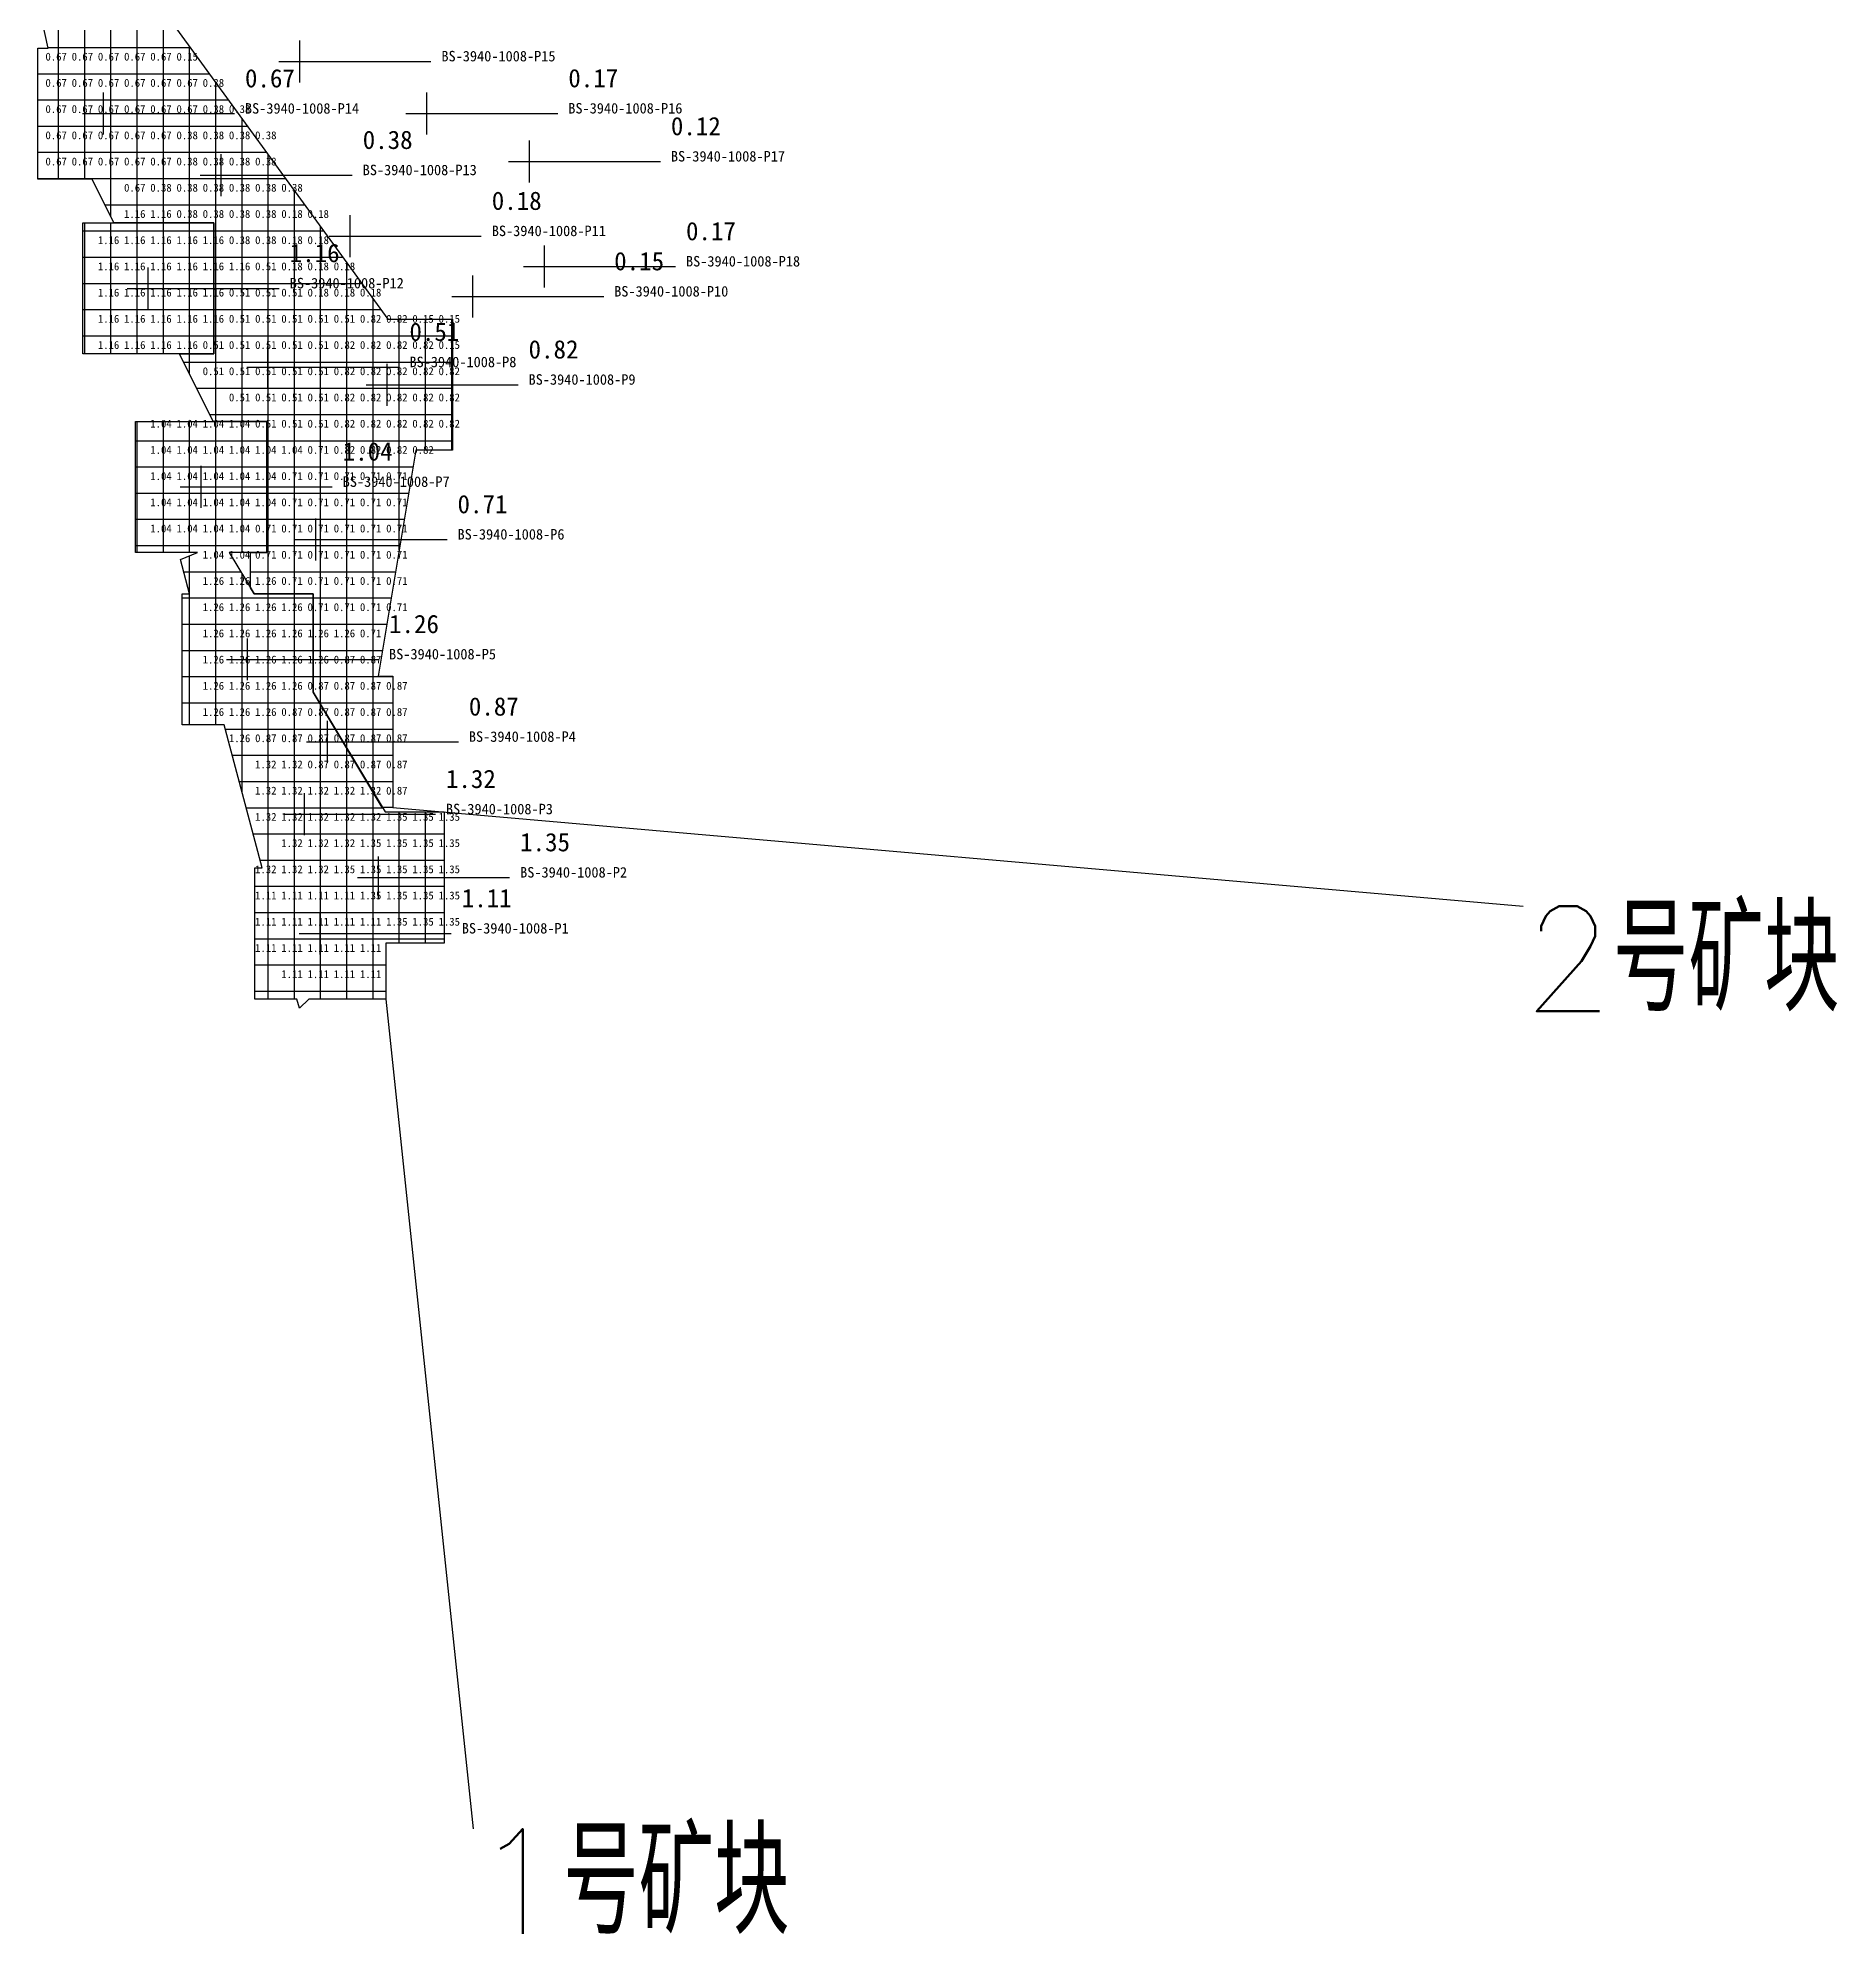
# Model space of a CAD drawing. Header units: metres. Extents: x 470084 to 470162, y 4349691 to 4349808.
# Drawn here: x 470093.2 to 470161.9, y 4349691 to 4349763.4 of the extents above; entities that cross this region are included whole.
import ezdxf

# ---------------------------------------------------------------- set-up
doc = ezdxf.new("R2010")
doc.units = ezdxf.units.M
for name, color, linetype in [('0.500-1.000', 4, 'Continuous'), ('1.000-1.500', 5, 'Continuous'), ('点', 7, 'Continuous'), ('爆区方格网', 7, 'Continuous'), ('线条', 7, 'Continuous'), ('钻孔', 7, 'Continuous')]:
    doc.layers.add(name, color=color, linetype=linetype)
doc.styles.add('CN_SHX', font='txt.shx', dxfattribs={"bigfont": 'gbcbig.shx'})
doc.styles.add('CN_TTF', font='simsunb.ttf')

msp = doc.modelspace()

# ---------------------------------------------------------------- linework, layer by layer
at = {"layer": '0.500-1.000', "color": 4, "lineweight": 30}
msp.add_lwpolyline([(470096.73, 4349766.151), (470106.569, 4349752.635), (470109.034, 4349752.635), (470109.034, 4349747.635), (470107.637, 4349747.635), (470106.195, 4349739.012), (470106.756, 4349739.012), (470106.756, 4349734.012), (470106.352, 4349734.012), (470103.71, 4349738.41), (470103.71, 4349742.158), (470101.458, 4349742.158), (470101.323, 4349742.382), (470101.323, 4349743.738), (470101.941, 4349743.738), (470101.941, 4349743.738), (470101.941, 4349748.738), (470099.896, 4349748.738), (470098.612, 4349751.31), (470099.92, 4349751.31), (470099.92, 4349756.31), (470096.115, 4349756.31), (470095.284, 4349757.976), (470093.212, 4349757.976), (470093.212, 4349762.976), (470093.609, 4349762.976), (470093.257, 4349764.536)], dxfattribs=at)
at = {"layer": '1.000-1.500', "color": 5, "lineweight": 30}
for points in [[(470094.92, 4349751.31), (470094.92, 4349756.31), (470099.92, 4349756.31), (470099.92, 4349751.31), (470094.92, 4349751.31)], [(470101.77, 4349731.7), (470100.321, 4349737.158), (470098.71, 4349737.158), (470098.71, 4349742.158), (470098.995, 4349742.158), (470098.649, 4349743.461), (470099.305, 4349743.738), (470096.941, 4349743.738), (470096.941, 4349748.738), (470101.941, 4349748.738), (470101.941, 4349743.738), (470100.508, 4349743.738), (470101.458, 4349742.158), (470103.71, 4349742.158), (470103.71, 4349738.41), (470106.459, 4349733.835), (470108.711, 4349733.835), (470108.711, 4349728.835), (470106.485, 4349728.835), (470106.485, 4349726.7), (470103.545, 4349726.7), (470103.188, 4349726.357), (470103.096, 4349726.7), (470101.485, 4349726.7), (470101.485, 4349731.7), (470101.77, 4349731.7)]]:
    msp.add_lwpolyline(points, close=True, dxfattribs=at)
at = {"layer": '爆区方格网', "color": 4}
for p, q in [((470094, 4349757.976), (470094, 4349769.901)), ((470095, 4349757.976), (470095, 4349769.536)), ((470096, 4349756.541), (470096, 4349769.536)), ((470097, 4349756.31), (470097, 4349765.78)), ((470098, 4349756.31), (470098, 4349764.406)), ((470093.604, 4349763), (470099.024, 4349763)), ((470099, 4349756.31), (470099, 4349763.032)), ((470093.212, 4349762), (470099.752, 4349762)), ((470100, 4349748.738), (470100, 4349761.659)), ((470093.212, 4349761), (470100.48, 4349761)), ((470093.212, 4349760), (470101.208, 4349760)), ((470101, 4349748.738), (470101, 4349760.285)), ((470093.212, 4349759), (470101.936, 4349759)), ((470102, 4349742.158), (470102, 4349758.912)), ((470093.212, 4349758), (470102.664, 4349758)), ((470103, 4349742.158), (470103, 4349757.538)), ((470095.771, 4349757), (470103.392, 4349757)), ((470099.92, 4349756), (470104.12, 4349756)), ((470104, 4349737.927), (470104, 4349756.164)), ((470099.92, 4349755), (470104.848, 4349755)), ((470105, 4349736.263), (470105, 4349754.791)), ((470099.92, 4349754), (470105.576, 4349754)), ((470106, 4349734.599), (470106, 4349753.417)), ((470099.92, 4349753), (470106.304, 4349753)), ((470107, 4349743.827), (470107, 4349752.635)), ((470108, 4349747.635), (470108, 4349752.635)), ((470109, 4349747.635), (470109, 4349752.635)), ((470099.92, 4349752), (470109.034, 4349752)), ((470098.766, 4349751), (470109.034, 4349751)), ((470099, 4349750.532), (470099, 4349751.31)), ((470099.266, 4349750), (470109.034, 4349750)), ((470099.765, 4349749), (470109.034, 4349749)), ((470101.941, 4349748), (470109.034, 4349748)), ((470101.941, 4349747), (470107.531, 4349747)), ((470101.941, 4349746), (470107.363, 4349746)), ((470101.941, 4349745), (470107.196, 4349745)), ((470101.941, 4349744), (470107.029, 4349744)), ((470101.323, 4349743), (470106.862, 4349743)), ((470103.71, 4349742), (470106.695, 4349742)), ((470103.71, 4349741), (470106.527, 4349741)), ((470103.71, 4349740), (470106.36, 4349740)), ((470103.71, 4349739), (470106.756, 4349739)), ((470103.956, 4349738), (470106.756, 4349738)), ((470104.557, 4349737), (470106.756, 4349737)), ((470105.158, 4349736), (470106.756, 4349736)), ((470105.759, 4349735), (470106.756, 4349735))]:
    msp.add_line(p, q, dxfattribs=at)
at = {"layer": '爆区方格网', "color": 5}
for p, q in [((470094.92, 4349756), (470099.92, 4349756)), ((470095, 4349751.31), (470095, 4349756.31)), ((470096, 4349751.31), (470096, 4349756.31)), ((470097, 4349751.31), (470097, 4349756.31)), ((470098, 4349751.31), (470098, 4349756.31)), ((470099, 4349751.31), (470099, 4349756.31)), ((470094.92, 4349755), (470099.92, 4349755)), ((470094.92, 4349754), (470099.92, 4349754)), ((470094.92, 4349753), (470099.92, 4349753)), ((470094.92, 4349752), (470099.92, 4349752)), ((470097, 4349743.738), (470097, 4349748.738)), ((470098, 4349743.738), (470098, 4349748.738)), ((470099, 4349743.738), (470099, 4349748.738)), ((470100, 4349737.158), (470100, 4349748.738)), ((470101, 4349743.738), (470101, 4349748.738)), ((470096.941, 4349748), (470101.941, 4349748)), ((470096.941, 4349747), (470101.941, 4349747)), ((470096.941, 4349746), (470101.941, 4349746)), ((470096.941, 4349745), (470101.941, 4349745)), ((470096.941, 4349744), (470101.941, 4349744)), ((470098.771, 4349743), (470100.952, 4349743)), ((470099, 4349737.158), (470099, 4349743.609)), ((470101, 4349734.601), (470101, 4349742.92)), ((470098.71, 4349742), (470103.71, 4349742)), ((470102, 4349726.7), (470102, 4349742.158)), ((470103, 4349726.7), (470103, 4349742.158)), ((470098.71, 4349741), (470103.71, 4349741)), ((470098.71, 4349740), (470103.71, 4349740)), ((470098.71, 4349739), (470103.71, 4349739)), ((470098.71, 4349738), (470103.956, 4349738)), ((470104, 4349726.7), (470104, 4349737.927)), ((470100.363, 4349737), (470104.557, 4349737)), ((470100.629, 4349736), (470105.158, 4349736)), ((470105, 4349726.7), (470105, 4349736.263)), ((470100.894, 4349735), (470105.759, 4349735)), ((470106, 4349726.7), (470106, 4349734.599)), ((470101.159, 4349734), (470106.36, 4349734)), ((470107, 4349728.835), (470107, 4349733.835)), ((470108, 4349728.835), (470108, 4349733.835)), ((470101.425, 4349733), (470108.711, 4349733)), ((470101.69, 4349732), (470108.711, 4349732)), ((470101.485, 4349731), (470108.711, 4349731)), ((470101.485, 4349730), (470108.711, 4349730)), ((470101.485, 4349729), (470108.711, 4349729)), ((470101.485, 4349728), (470106.485, 4349728)), ((470101.485, 4349727), (470106.485, 4349727))]:
    msp.add_line(p, q, dxfattribs=at)
at = {"layer": '线条', "color": 7}
for p, q in [((470106.756, 4349734.012), (470149.887, 4349730.237)), ((470106.485, 4349726.7), (470109.825, 4349695.04))]:
    msp.add_line(p, q, dxfattribs=at)
at = {"layer": '钻孔', "color": 8}
for p, q in [((470103.208, 4349761.67), (470103.208, 4349763.27)), ((470102.408, 4349762.47), (470104.008, 4349762.47)), ((470103.208, 4349762.47), (470108.208, 4349762.47)), ((470108.05, 4349759.681), (470108.05, 4349761.281)), ((470107.25, 4349760.481), (470108.85, 4349760.481)), ((470108.05, 4349760.481), (470113.05, 4349760.481)), ((470100.205, 4349757.328), (470100.205, 4349758.928)), ((470111.965, 4349757.85), (470111.965, 4349759.45)), ((470099.405, 4349758.128), (470101.005, 4349758.128)), ((470100.205, 4349758.128), (470105.205, 4349758.128)), ((470111.165, 4349758.65), (470112.765, 4349758.65)), ((470111.965, 4349758.65), (470116.965, 4349758.65)), ((470105.13, 4349755.004), (470105.13, 4349756.604)), ((470104.33, 4349755.804), (470105.93, 4349755.804)), ((470105.13, 4349755.804), (470110.13, 4349755.804)), ((470112.541, 4349753.845), (470112.541, 4349755.445)), ((470111.741, 4349754.645), (470113.341, 4349754.645)), ((470112.541, 4349754.645), (470117.541, 4349754.645)), ((470109.801, 4349752.699), (470109.801, 4349754.299)), ((470109.001, 4349753.499), (470110.601, 4349753.499)), ((470109.801, 4349753.499), (470114.801, 4349753.499))]:
    msp.add_line(p, q, dxfattribs=at)
at = {"layer": '钻孔', "color": 4}
for p, q in [((470095.712, 4349759.676), (470095.712, 4349761.276)), ((470094.912, 4349760.476), (470096.512, 4349760.476)), ((470095.712, 4349760.476), (470100.712, 4349760.476)), ((470101.988, 4349750.004), (470101.988, 4349751.604)), ((470106.534, 4349749.335), (470106.534, 4349750.935)), ((470101.188, 4349750.804), (470102.788, 4349750.804)), ((470101.988, 4349750.804), (470106.988, 4349750.804)), ((470105.734, 4349750.135), (470107.334, 4349750.135)), ((470106.534, 4349750.135), (470111.534, 4349750.135)), ((470103.823, 4349743.43), (470103.823, 4349745.03)), ((470103.023, 4349744.23), (470104.623, 4349744.23)), ((470103.823, 4349744.23), (470108.823, 4349744.23)), ((470104.256, 4349735.712), (470104.256, 4349737.312)), ((470103.456, 4349736.512), (470105.056, 4349736.512)), ((470104.256, 4349736.512), (470109.256, 4349736.512))]:
    msp.add_line(p, q, dxfattribs=at)
at = {"layer": '钻孔', "color": 5}
for p, q in [((470097.42, 4349753.01), (470097.42, 4349754.61)), ((470096.62, 4349753.81), (470098.22, 4349753.81)), ((470097.42, 4349753.81), (470102.42, 4349753.81)), ((470099.441, 4349745.438), (470099.441, 4349747.038)), ((470098.641, 4349746.238), (470100.241, 4349746.238)), ((470099.441, 4349746.238), (470104.441, 4349746.238)), ((470101.21, 4349738.858), (470101.21, 4349740.458)), ((470100.41, 4349739.658), (470102.01, 4349739.658)), ((470101.21, 4349739.658), (470106.21, 4349739.658)), ((470103.381, 4349732.949), (470103.381, 4349734.549)), ((470102.581, 4349733.749), (470104.181, 4349733.749)), ((470103.381, 4349733.749), (470108.381, 4349733.749)), ((470106.211, 4349730.535), (470106.211, 4349732.135)), ((470105.411, 4349731.335), (470107.011, 4349731.335)), ((470106.211, 4349731.335), (470111.211, 4349731.335)), ((470103.985, 4349728.4), (470103.985, 4349730)), ((470103.185, 4349729.2), (470104.785, 4349729.2)), ((470103.985, 4349729.2), (470108.985, 4349729.2))]:
    msp.add_line(p, q, dxfattribs=at)

# ---------------------------------------------------------------- texts
at = {"layer": '点', "color": 4, "style": 'CN_TTF'}
for s, p in [('0.67', (470093.5, 4349762.5)), ('0.67', (470094.5, 4349762.5)), ('0.67', (470095.5, 4349762.5)), ('0.67', (470096.5, 4349762.5)), ('0.67', (470097.5, 4349762.5)), ('0.15', (470098.5, 4349762.5)), ('0.67', (470093.5, 4349761.5)), ('0.67', (470094.5, 4349761.5)), ('0.67', (470095.5, 4349761.5)), ('0.67', (470096.5, 4349761.5)), ('0.67', (470097.5, 4349761.5)), ('0.67', (470098.5, 4349761.5)), ('0.38', (470099.5, 4349761.5)), ('0.67', (470093.5, 4349760.5)), ('0.67', (470094.5, 4349760.5)), ('0.67', (470095.5, 4349760.5)), ('0.67', (470096.5, 4349760.5)), ('0.67', (470097.5, 4349760.5)), ('0.67', (470098.5, 4349760.5)), ('0.38', (470099.5, 4349760.5)), ('0.38', (470100.5, 4349760.5)), ('0.67', (470093.5, 4349759.5)), ('0.67', (470094.5, 4349759.5)), ('0.67', (470095.5, 4349759.5)), ('0.67', (470096.5, 4349759.5)), ('0.67', (470097.5, 4349759.5)), ('0.38', (470098.5, 4349759.5)), ('0.38', (470099.5, 4349759.5)), ('0.38', (470100.5, 4349759.5)), ('0.38', (470101.5, 4349759.5)), ('0.67', (470093.5, 4349758.5)), ('0.67', (470094.5, 4349758.5)), ('0.67', (470095.5, 4349758.5)), ('0.67', (470096.5, 4349758.5)), ('0.67', (470097.5, 4349758.5)), ('0.38', (470098.5, 4349758.5)), ('0.38', (470099.5, 4349758.5)), ('0.38', (470100.5, 4349758.5)), ('0.38', (470101.5, 4349758.5)), ('0.67', (470096.5, 4349757.5)), ('0.38', (470097.5, 4349757.5)), ('0.38', (470098.5, 4349757.5)), ('0.38', (470099.5, 4349757.5)), ('0.38', (470100.5, 4349757.5)), ('0.38', (470101.5, 4349757.5)), ('0.38', (470102.5, 4349757.5)), ('1.16', (470096.5, 4349756.5)), ('1.16', (470097.5, 4349756.5)), ('0.38', (470098.5, 4349756.5)), ('0.38', (470099.5, 4349756.5)), ('0.38', (470100.5, 4349756.5)), ('0.38', (470101.5, 4349756.5)), ('0.18', (470102.5, 4349756.5)), ('0.18', (470103.5, 4349756.5)), ('0.38', (470100.5, 4349755.5)), ('0.38', (470101.5, 4349755.5)), ('0.18', (470102.5, 4349755.5)), ('0.18', (470103.5, 4349755.5)), ('1.16', (470100.5, 4349754.5)), ('0.51', (470101.5, 4349754.5)), ('0.18', (470102.5, 4349754.5)), ('0.18', (470103.5, 4349754.5)), ('0.18', (470104.5, 4349754.5)), ('0.51', (470100.5, 4349753.5)), ('0.51', (470101.5, 4349753.5)), ('0.51', (470102.5, 4349753.5)), ('0.18', (470103.5, 4349753.5)), ('0.18', (470104.5, 4349753.5)), ('0.18', (470105.5, 4349753.5)), ('0.51', (470100.5, 4349752.5)), ('0.51', (470101.5, 4349752.5)), ('0.51', (470102.5, 4349752.5)), ('0.51', (470103.5, 4349752.5)), ('0.51', (470104.5, 4349752.5)), ('0.82', (470105.5, 4349752.5)), ('0.82', (470106.5, 4349752.5)), ('0.15', (470107.5, 4349752.5)), ('0.15', (470108.5, 4349752.5)), ('0.51', (470100.5, 4349751.5)), ('0.51', (470101.5, 4349751.5)), ('0.51', (470102.5, 4349751.5)), ('0.51', (470103.5, 4349751.5)), ('0.82', (470104.5, 4349751.5)), ('0.82', (470105.5, 4349751.5)), ('0.82', (470106.5, 4349751.5)), ('0.82', (470107.5, 4349751.5)), ('0.15', (470108.5, 4349751.5)), ('0.51', (470099.5, 4349750.5)), ('0.51', (470100.5, 4349750.5)), ('0.51', (470101.5, 4349750.5)), ('0.51', (470102.5, 4349750.5)), ('0.51', (470103.5, 4349750.5)), ('0.82', (470104.5, 4349750.5)), ('0.82', (470105.5, 4349750.5)), ('0.82', (470106.5, 4349750.5)), ('0.82', (470107.5, 4349750.5)), ('0.82', (470108.5, 4349750.5)), ('0.51', (470100.5, 4349749.5)), ('0.51', (470101.5, 4349749.5)), ('0.51', (470102.5, 4349749.5)), ('0.51', (470103.5, 4349749.5)), ('0.82', (470104.5, 4349749.5)), ('0.82', (470105.5, 4349749.5)), ('0.82', (470106.5, 4349749.5)), ('0.82', (470107.5, 4349749.5)), ('0.82', (470108.5, 4349749.5)), ('0.51', (470102.5, 4349748.5)), ('0.51', (470103.5, 4349748.5)), ('0.82', (470104.5, 4349748.5)), ('0.82', (470105.5, 4349748.5)), ('0.82', (470106.5, 4349748.5)), ('0.82', (470107.5, 4349748.5)), ('0.82', (470108.5, 4349748.5)), ('1.04', (470102.5, 4349747.5)), ('0.71', (470103.5, 4349747.5)), ('0.82', (470104.5, 4349747.5)), ('0.82', (470105.5, 4349747.5)), ('0.82', (470106.5, 4349747.5)), ('0.82', (470107.5, 4349747.5)), ('0.71', (470102.5, 4349746.5)), ('0.71', (470103.5, 4349746.5)), ('0.71', (470104.5, 4349746.5)), ('0.71', (470105.5, 4349746.5)), ('0.71', (470106.5, 4349746.5)), ('0.71', (470102.5, 4349745.5)), ('0.71', (470103.5, 4349745.5)), ('0.71', (470104.5, 4349745.5)), ('0.71', (470105.5, 4349745.5)), ('0.71', (470106.5, 4349745.5)), ('0.71', (470102.5, 4349744.5)), ('0.71', (470103.5, 4349744.5)), ('0.71', (470104.5, 4349744.5)), ('0.71', (470105.5, 4349744.5)), ('0.71', (470106.5, 4349744.5)), ('0.71', (470101.5, 4349743.5)), ('0.71', (470102.5, 4349743.5)), ('0.71', (470103.5, 4349743.5)), ('0.71', (470104.5, 4349743.5)), ('0.71', (470105.5, 4349743.5)), ('0.71', (470106.5, 4349743.5)), ('1.26', (470101.5, 4349742.5)), ('0.71', (470102.5, 4349742.5)), ('0.71', (470103.5, 4349742.5)), ('0.71', (470104.5, 4349742.5)), ('0.71', (470105.5, 4349742.5)), ('0.71', (470106.5, 4349742.5)), ('0.71', (470104.5, 4349741.5)), ('0.71', (470105.5, 4349741.5)), ('0.71', (470106.5, 4349741.5)), ('1.26', (470104.5, 4349740.5)), ('0.71', (470105.5, 4349740.5)), ('0.87', (470104.5, 4349739.5)), ('0.87', (470105.5, 4349739.5)), ('0.87', (470104.5, 4349738.5)), ('0.87', (470105.5, 4349738.5)), ('0.87', (470106.5, 4349738.5)), ('0.87', (470104.5, 4349737.5)), ('0.87', (470105.5, 4349737.5)), ('0.87', (470106.5, 4349737.5)), ('0.87', (470105.5, 4349736.5)), ('0.87', (470106.5, 4349736.5)), ('0.87', (470105.5, 4349735.5)), ('0.87', (470106.5, 4349735.5)), ('0.87', (470106.5, 4349734.5))]:
    msp.add_text(s, height=0.3, dxfattribs=at).set_placement(p)
at = {"layer": '点', "color": 5, "style": 'CN_TTF'}
for s, p in [('1.16', (470095.5, 4349755.5)), ('1.16', (470096.5, 4349755.5)), ('1.16', (470097.5, 4349755.5)), ('1.16', (470098.5, 4349755.5)), ('1.16', (470099.5, 4349755.5)), ('1.16', (470095.5, 4349754.5)), ('1.16', (470096.5, 4349754.5)), ('1.16', (470097.5, 4349754.5)), ('1.16', (470098.5, 4349754.5)), ('1.16', (470099.5, 4349754.5)), ('1.16', (470095.5, 4349753.5)), ('1.16', (470096.5, 4349753.5)), ('1.16', (470097.5, 4349753.5)), ('1.16', (470098.5, 4349753.5)), ('1.16', (470099.5, 4349753.5)), ('1.16', (470095.5, 4349752.5)), ('1.16', (470096.5, 4349752.5)), ('1.16', (470097.5, 4349752.5)), ('1.16', (470098.5, 4349752.5)), ('1.16', (470099.5, 4349752.5)), ('1.16', (470095.5, 4349751.5)), ('1.16', (470096.5, 4349751.5)), ('1.16', (470097.5, 4349751.5)), ('1.16', (470098.5, 4349751.5)), ('0.51', (470099.5, 4349751.5)), ('1.04', (470097.5, 4349748.5)), ('1.04', (470098.5, 4349748.5)), ('1.04', (470099.5, 4349748.5)), ('1.04', (470100.5, 4349748.5)), ('0.51', (470101.5, 4349748.5)), ('1.04', (470097.5, 4349747.5)), ('1.04', (470098.5, 4349747.5)), ('1.04', (470099.5, 4349747.5)), ('1.04', (470100.5, 4349747.5)), ('1.04', (470101.5, 4349747.5)), ('1.04', (470097.5, 4349746.5)), ('1.04', (470098.5, 4349746.5)), ('1.04', (470099.5, 4349746.5)), ('1.04', (470100.5, 4349746.5)), ('1.04', (470101.5, 4349746.5)), ('1.04', (470097.5, 4349745.5)), ('1.04', (470098.5, 4349745.5)), ('1.04', (470099.5, 4349745.5)), ('1.04', (470100.5, 4349745.5)), ('1.04', (470101.5, 4349745.5)), ('1.04', (470097.5, 4349744.5)), ('1.04', (470098.5, 4349744.5)), ('1.04', (470099.5, 4349744.5)), ('1.04', (470100.5, 4349744.5)), ('0.71', (470101.5, 4349744.5)), ('1.04', (470099.5, 4349743.5)), ('1.04', (470100.5, 4349743.5)), ('1.26', (470099.5, 4349742.5)), ('1.26', (470100.5, 4349742.5)), ('1.26', (470099.5, 4349741.5)), ('1.26', (470100.5, 4349741.5)), ('1.26', (470101.5, 4349741.5)), ('1.26', (470102.5, 4349741.5)), ('0.71', (470103.5, 4349741.5)), ('1.26', (470099.5, 4349740.5)), ('1.26', (470100.5, 4349740.5)), ('1.26', (470101.5, 4349740.5)), ('1.26', (470102.5, 4349740.5)), ('1.26', (470103.5, 4349740.5)), ('1.26', (470099.5, 4349739.5)), ('1.26', (470100.5, 4349739.5)), ('1.26', (470101.5, 4349739.5)), ('1.26', (470102.5, 4349739.5)), ('1.26', (470103.5, 4349739.5)), ('1.26', (470099.5, 4349738.5)), ('1.26', (470100.5, 4349738.5)), ('1.26', (470101.5, 4349738.5)), ('1.26', (470102.5, 4349738.5)), ('0.87', (470103.5, 4349738.5)), ('1.26', (470099.5, 4349737.5)), ('1.26', (470100.5, 4349737.5)), ('1.26', (470101.5, 4349737.5)), ('0.87', (470102.5, 4349737.5)), ('0.87', (470103.5, 4349737.5)), ('1.26', (470100.5, 4349736.5)), ('0.87', (470101.5, 4349736.5)), ('0.87', (470102.5, 4349736.5)), ('0.87', (470103.5, 4349736.5)), ('0.87', (470104.5, 4349736.5)), ('1.32', (470101.5, 4349735.5)), ('1.32', (470102.5, 4349735.5)), ('0.87', (470103.5, 4349735.5)), ('0.87', (470104.5, 4349735.5)), ('1.32', (470101.5, 4349734.5)), ('1.32', (470102.5, 4349734.5)), ('1.32', (470103.5, 4349734.5)), ('1.32', (470104.5, 4349734.5)), ('1.32', (470105.5, 4349734.5)), ('1.32', (470101.5, 4349733.5)), ('1.32', (470102.5, 4349733.5)), ('1.32', (470103.5, 4349733.5)), ('1.32', (470104.5, 4349733.5)), ('1.32', (470105.5, 4349733.5)), ('1.35', (470106.5, 4349733.5)), ('1.35', (470107.5, 4349733.5)), ('1.35', (470108.5, 4349733.5)), ('1.32', (470102.5, 4349732.5)), ('1.32', (470103.5, 4349732.5)), ('1.32', (470104.5, 4349732.5)), ('1.35', (470105.5, 4349732.5)), ('1.35', (470106.5, 4349732.5)), ('1.35', (470107.5, 4349732.5)), ('1.35', (470108.5, 4349732.5)), ('1.32', (470101.5, 4349731.5)), ('1.32', (470102.5, 4349731.5)), ('1.32', (470103.5, 4349731.5)), ('1.35', (470104.5, 4349731.5)), ('1.35', (470105.5, 4349731.5)), ('1.35', (470106.5, 4349731.5)), ('1.35', (470107.5, 4349731.5)), ('1.35', (470108.5, 4349731.5)), ('1.11', (470101.5, 4349730.5)), ('1.11', (470102.5, 4349730.5)), ('1.11', (470103.5, 4349730.5)), ('1.11', (470104.5, 4349730.5)), ('1.35', (470105.5, 4349730.5)), ('1.35', (470106.5, 4349730.5)), ('1.35', (470107.5, 4349730.5)), ('1.35', (470108.5, 4349730.5)), ('1.11', (470101.5, 4349729.5)), ('1.11', (470102.5, 4349729.5)), ('1.11', (470103.5, 4349729.5)), ('1.11', (470104.5, 4349729.5)), ('1.11', (470105.5, 4349729.5)), ('1.35', (470106.5, 4349729.5)), ('1.35', (470107.5, 4349729.5)), ('1.35', (470108.5, 4349729.5)), ('1.11', (470101.5, 4349728.5)), ('1.11', (470102.5, 4349728.5)), ('1.11', (470103.5, 4349728.5)), ('1.11', (470104.5, 4349728.5)), ('1.11', (470105.5, 4349728.5)), ('1.11', (470102.5, 4349727.5)), ('1.11', (470103.5, 4349727.5)), ('1.11', (470104.5, 4349727.5)), ('1.11', (470105.5, 4349727.5))]:
    msp.add_text(s, height=0.3, dxfattribs=at).set_placement(p)
at = {"layer": '线条', "char_height": 4, "attachment_point": 1, "style": 'CN_SHX'}
for s, insert in [('2号矿块', (470149.887, 4349730.237)), ('1号矿块', (470109.825, 4349695.04))]:
    msp.add_mtext(s, dxfattribs=dict(at, insert=insert))
at = {"layer": '钻孔', "color": 138, "style": 'CN_TTF'}
for s, p in [('BS-3940-1008-P15', (470108.608, 4349762.47)), ('BS-3940-1008-P14', (470101.112, 4349760.476)), ('BS-3940-1008-P16', (470113.45, 4349760.481)), ('BS-3940-1008-P17', (470117.365, 4349758.65)), ('BS-3940-1008-P13', (470105.605, 4349758.128)), ('BS-3940-1008-P11', (470110.53, 4349755.804)), ('BS-3940-1008-P18', (470117.941, 4349754.645)), ('BS-3940-1008-P12', (470102.82, 4349753.81)), ('BS-3940-1008-P10', (470115.201, 4349753.499)), ('BS-3940-1008-P8', (470107.388, 4349750.804)), ('BS-3940-1008-P9', (470111.934, 4349750.135)), ('BS-3940-1008-P7', (470104.841, 4349746.238)), ('BS-3940-1008-P6', (470109.223, 4349744.23)), ('BS-3940-1008-P5', (470106.61, 4349739.658)), ('BS-3940-1008-P4', (470109.656, 4349736.512)), ('BS-3940-1008-P3', (470108.781, 4349733.749)), ('BS-3940-1008-P2', (470111.611, 4349731.335)), ('BS-3940-1008-P1', (470109.385, 4349729.2))]:
    msp.add_text(s, height=0.4, dxfattribs=at).set_placement(p)
at = {"layer": '钻孔', "color": 4, "style": 'CN_TTF'}
for s, p in [('0.67', (470101.112, 4349761.476)), ('0.51', (470107.388, 4349751.804)), ('0.82', (470111.934, 4349751.135)), ('0.71', (470109.223, 4349745.23)), ('0.87', (470109.656, 4349737.512))]:
    msp.add_text(s, height=0.7, dxfattribs=at).set_placement(p)
at = {"layer": '钻孔', "color": 8, "style": 'CN_TTF'}
for s, p in [('0.17', (470113.45, 4349761.481)), ('0.12', (470117.365, 4349759.65)), ('0.38', (470105.605, 4349759.128)), ('0.18', (470110.53, 4349756.804)), ('0.17', (470117.941, 4349755.645)), ('0.15', (470115.201, 4349754.499))]:
    msp.add_text(s, height=0.7, dxfattribs=at).set_placement(p)
at = {"layer": '钻孔', "color": 5, "style": 'CN_TTF'}
for s, p in [('1.16', (470102.82, 4349754.81)), ('1.04', (470104.841, 4349747.238)), ('1.26', (470106.61, 4349740.658)), ('1.32', (470108.781, 4349734.749)), ('1.35', (470111.611, 4349732.335)), ('1.11', (470109.385, 4349730.2))]:
    msp.add_text(s, height=0.7, dxfattribs=at).set_placement(p)

doc.saveas('drawing.dxf')
